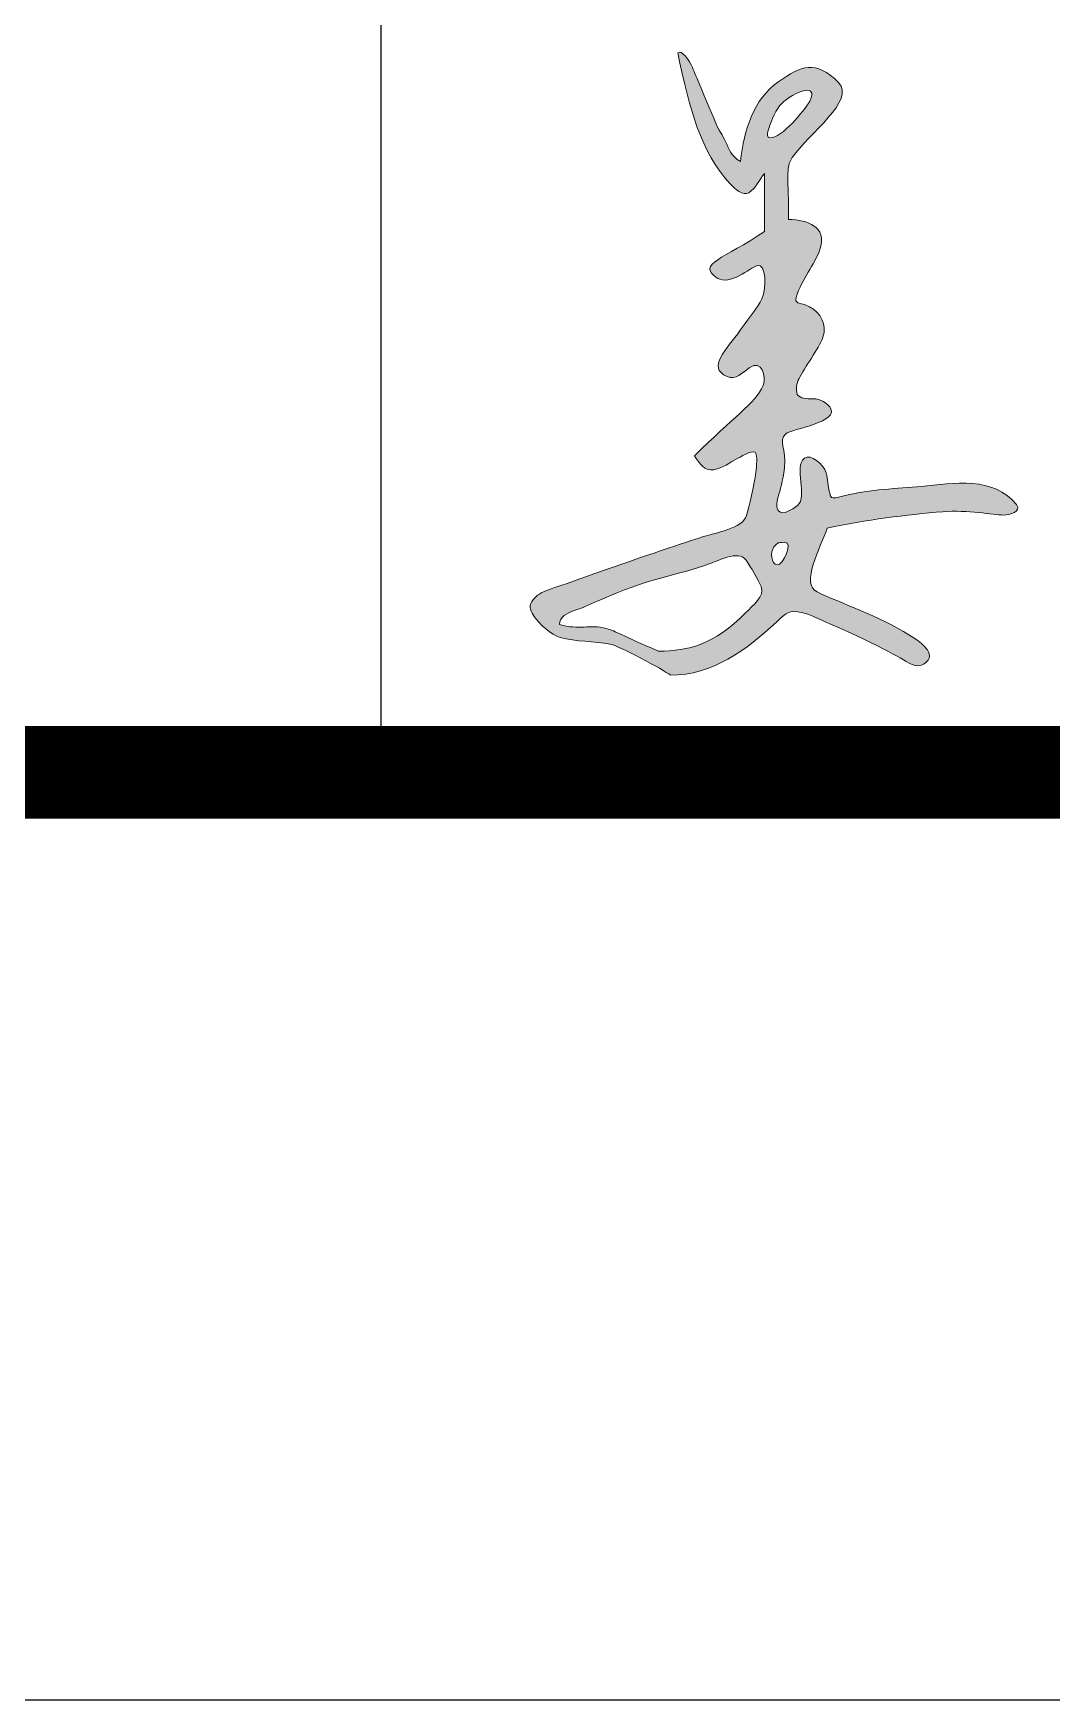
# Model space of a CAD drawing. Extents: x -129922 to 1190196, y -520662 to 139923.
# Drawn here: x 635101 to 636199, y -346984 to -345187 of the extents above; entities that cross this region are included whole.
import ezdxf
from ezdxf.enums import TextEntityAlignment as Align

# ---------------------------------------------------------------- set-up
doc = ezdxf.new("R2010")
doc.units = 0
doc.header["$LTSCALE"] = 1000
doc.header["$MEASUREMENT"] = 0
doc.linetypes.add('DASH', pattern=[0.35, 0.25, -0.1])
doc.layers.add('S-板-COLU', color=50, linetype='DASH', lineweight=20)
doc.layers.add('S-通用-TEXT', color=7, linetype='Continuous', lineweight=20)
doc.layers.add('Y-云图图框', color=7, linetype='Continuous')
doc.styles.add('_YT_Name', font='', dxfattribs={"width": 0.8})
doc.styles.add('_YT_Sign_Text', font='ros.shx', dxfattribs={"width": 0.8, "bigfont": 'hztxt.shx'})
doc.styles.get("Standard").update_dxf_attribs({"font": 'gbenor.shx', "bigfont": 'gbcbig.shx'})
doc.styles.get('_YT_Name').set_extended_font_data('SimHei')

# ---------------------------------------------------------------- blocks, each defined once
blk = doc.blocks.new('ECMCTK_A1_横_单行图名--0')
blk.add_line((655, 10), (655, 34))
at = {"color": 4}
blk.add_lwpolyline([(0, 0), (841, 0), (841, 594), (0, 594)], close=True, dxfattribs=at)
for points, const_width in [([(25, 10), (831, 10), (831, 584), (25, 584)], 1), ([(573, 10), (831, 10), (831, 50), (573, 50)], 0.45)]:
    blk.add_lwpolyline(points, close=True, dxfattribs=dict(const_width=const_width))
at = {"color": 80, "flags": 3}
for tag, height, p in [('YTHQINS', 3, (34.314, 585.5)), ('ECMCKEY', 3, (292.067, 288.229)), ('YTTQINS', 5.625, (848.027, 12.812)), ('YTBARCODE_T1', 3, (749.785, 5.948)), ('YTFRAME', 3, (652.764, 5.837))]:
    blk.add_attdef(tag, text='', height=height, dxfattribs=at).set_placement(p, align=Align.MIDDLE_CENTER)
for tag, height, style, width, p in [('工程号', 4, '_YT_Sign_Text', 0.5, (804.076, 44.123)), ('证书编号', 4, '_YT_Sign_Text', 0.8, (708.866, 43.811)), ('审查批准号', 4, '_YT_Sign_Text', 0.8, (761.064, 43.811)), ('设计单位', 6, '_YT_Name', 0.8, (623.746, 38.601)), ('建设单位', 4, '_YT_Sign_Text', 0.8, (734.96, 36.114)), ('阶段', 4, '_YT_Sign_Text', 0.8, (804.076, 35.814)), ('项目号', 4, '_YT_Sign_Text', 0.5, (822.077, 33.721)), ('项目名称', 4, '_YT_Sign_Text', 0.8, (734.96, 28.114)), ('专业', 4, '_YT_Sign_Text', 0.8, (804.076, 27.31)), ('图纸编号', 4, '_YT_Sign_Text', 0.5, (803.929, 19.362)), ('图纸名称', 4.5, '_YT_Name', 0.8, (735.389, 15.063)), ('版本号', 4, '_YT_Sign_Text', 0.8, (822.077, 13.002)), ('出图比例', 4.2, '_YT_Sign_Text', 0.8, (681.825, 11.782)), ('日期', 4, '_YT_Sign_Text', 0.5, (803.88, 12.129))]:
    blk.add_attdef(tag, text='', height=height, dxfattribs=dict(style=style, width=width)).set_placement(p, align=Align.CENTER)
at = {"style": '_YT_Sign_Text', "width": 0.8, "flags": 3}
for tag, p, height in [('{校对人}', (658.349, 26.531), 6.24), ('{审定人}', (605.87, 26.451), 6.24), ('[审定人]', (590.945, 27.808), 4.104), ('[校对人]', (642.235, 27.824), 4.104), ('{审核人}', (606.98, 18.44), 6.24), ('{设计人}', (658.48, 18.539), 6.24), ('[设计人]', (642.473, 20.211), 4.104), ('[审核人]', (591.012, 19.756), 4.104), ('{项目负责人}', (608.28, 10.719), 6.24), ('{专业负责人}', (658.579, 10.361), 6.24), ('[项目负责人]', (590.778, 12.012), 4.104), ('[专业负责人]', (642.741, 11.768), 4.104)]:
    blk.add_attdef(tag, p, '', height=height, dxfattribs=at)
at = {"color": 80, "flags": 3}
for tag, p in [('YTQRCODE', (551.036, 11.907)), ('YTBZSIT', (25, 10)), ('EXT_TK_LEFT', (25, 10))]:
    blk.add_attdef(tag, p, '', height=3, dxfattribs=at)
blk = doc.blocks.new('jg-jiangqingchun')
h = blk.add_hatch(color=256)
edge = h.paths.add_edge_path()
edge.add_spline(control_points=[(271.69, 294.48), (271.69, 273.67), (271.69, 284.08), (271.69, 263.27)], knot_values=[0, 0, 0, 0, 1, 1, 1, 1], degree=3, periodic=0)
edge.add_spline(control_points=[(271.69, 263.27), (249.99, 248.51), (234.55, 245.81), (246.25, 238.13)], knot_values=[0, 0, 0, 0, 1, 1, 1, 1], degree=3, periodic=0)
edge.add_spline(control_points=[(246.25, 238.13), (252.99, 233.71), (263.83, 243.74), (267.8, 244.87)], knot_values=[0, 0, 0, 0, 1, 1, 1, 1], degree=3, periodic=0)
edge.add_spline(control_points=[(267.8, 244.87), (272.65, 246.24), (272.92, 232.92), (270.26, 226.96)], knot_values=[0, 0, 0, 0, 1, 1, 1, 1], degree=3, periodic=0)
edge.add_spline(control_points=[(270.26, 226.96), (268, 221.9), (264.28, 218.26), (258.61, 210.03)], knot_values=[0, 0, 0, 0, 1, 1, 1, 1], degree=3, periodic=0)
edge.add_spline(control_points=[(258.61, 210.03), (251.43, 199.6), (240.15, 190.16), (251.5, 185.04)], knot_values=[0, 0, 0, 0, 1, 1, 1, 1], degree=3, periodic=0)
edge.add_spline(control_points=[(251.5, 185.04), (256.02, 183.01), (259.93, 187.22), (263.45, 189.72)], knot_values=[0, 0, 0, 0, 1, 1, 1, 1], degree=3, periodic=0)
edge.add_spline(control_points=[(263.45, 189.72), (270.4, 194.66), (272.86, 184.97), (270.89, 180.27)], knot_values=[0, 0, 0, 0, 1, 1, 1, 1], degree=3, periodic=0)
edge.add_spline(control_points=[(270.89, 180.27), (266.78, 170.51), (254.5, 162.79), (233.98, 142.34)], knot_values=[0, 0, 0, 0, 1, 1, 1, 1], degree=3, periodic=0)
edge.add_spline(control_points=[(233.98, 142.34), (236.15, 138.39), (239.63, 133.84), (244.38, 134.77)], knot_values=[0, 0, 0, 0, 1, 1, 1, 1], degree=3, periodic=0)
edge.add_spline(control_points=[(244.38, 134.77), (249.11, 135.7), (252.8, 138.64), (257.35, 140.99)], knot_values=[0, 0, 0, 0, 1, 1, 1, 1], degree=3, periodic=0)
edge.add_spline(control_points=[(257.35, 140.99), (260.36, 142.55), (266.5, 146.19), (267.1, 143.48)], knot_values=[0, 0, 0, 0, 1, 1, 1, 1], degree=3, periodic=0)
edge.add_spline(control_points=[(267.1, 143.48), (267.95, 139.63), (267.23, 135.85), (266.75, 131.91)], knot_values=[0, 0, 0, 0, 1, 1, 1, 1], degree=3, periodic=0)
edge.add_spline(control_points=[(266.75, 131.91), (266.14, 126.99), (263.52, 114.73), (261.97, 110.12)], knot_values=[0, 0, 0, 0, 1, 1, 1, 1], degree=3, periodic=0)
edge.add_spline(control_points=[(261.97, 110.12), (259.47, 102.7), (247.1, 101.67), (233.88, 97.2)], knot_values=[0, 0, 0, 0, 1, 1, 1, 1], degree=3, periodic=0)
edge.add_spline(control_points=[(233.88, 97.2), (222.9, 93.48), (197.31, 85.05), (170.09, 75.25)], knot_values=[0, 0, 0, 0, 1, 1, 1, 1], degree=3, periodic=0)
edge.add_spline(control_points=[(170.09, 75.25), (154.52, 69.64), (150.04, 69.43), (146.17, 63.73)], knot_values=[0, 0, 0, 0, 1, 1, 1, 1], degree=3, periodic=0)
edge.add_spline(control_points=[(146.17, 63.73), (144.4, 61.12), (145.85, 57.99), (147.46, 55.64)], knot_values=[0, 0, 0, 0, 1, 1, 1, 1], degree=3, periodic=0)
edge.add_spline(control_points=[(147.46, 55.64), (150.22, 51.62), (156.72, 45.76), (161.54, 44.39)], knot_values=[0, 0, 0, 0, 1, 1, 1, 1], degree=3, periodic=0)
edge.add_spline(control_points=[(161.54, 44.39), (170.07, 41.97), (180.02, 42.51), (188.45, 40.81)], knot_values=[0, 0, 0, 0, 1, 1, 1, 1], degree=3, periodic=0)
edge.add_spline(control_points=[(188.45, 40.81), (192.83, 39.93), (217.39, 27.04), (220.98, 24.01)], knot_values=[0, 0, 0, 0, 1, 1, 1, 1], degree=3, periodic=0)
edge.add_spline(control_points=[(220.98, 24.01), (243.38, 24.01), (262.25, 37.73), (278.14, 52.67)], knot_values=[0, 0, 0, 0, 1, 1, 1, 1], degree=3, periodic=0)
edge.add_spline(control_points=[(278.14, 52.67), (280.76, 55.13), (283.5, 58.18), (287.38, 58.4)], knot_values=[0, 0, 0, 0, 1, 1, 1, 1], degree=3, periodic=0)
edge.add_spline(control_points=[(287.38, 58.4), (293.16, 58.73), (302.66, 53.46), (306.91, 51.67)], knot_values=[0, 0, 0, 0, 1, 1, 1, 1], degree=3, periodic=0)
edge.add_spline(control_points=[(306.91, 51.67), (335.13, 39.76), (347.15, 31.71), (351.27, 29.78)], knot_values=[0, 0, 0, 0, 1, 1, 1, 1], degree=3, periodic=0)
edge.add_spline(control_points=[(351.27, 29.78), (355.8, 27.66), (360.81, 31.3), (360.68, 34.48)], knot_values=[0, 0, 0, 0, 1, 1, 1, 1], degree=3, periodic=0)
edge.add_spline(control_points=[(360.68, 34.48), (360.48, 39.19), (352.99, 43.61), (349.59, 45.77)], knot_values=[0, 0, 0, 0, 1, 1, 1, 1], degree=3, periodic=0)
edge.add_spline(control_points=[(349.59, 45.77), (333.77, 55.84), (312.08, 63.03), (300.05, 68.9)], knot_values=[0, 0, 0, 0, 1, 1, 1, 1], degree=3, periodic=0)
edge.add_spline(control_points=[(300.05, 68.9), (291.01, 73.31), (301.75, 92.44), (305.5, 103.33)], knot_values=[0, 0, 0, 0, 1, 1, 1, 1], degree=3, periodic=0)
edge.add_spline(control_points=[(305.5, 103.33), (326.49, 107.8), (348.13, 110.55), (367.94, 112.17)], knot_values=[0, 0, 0, 0, 1, 1, 1, 1], degree=3, periodic=0)
edge.add_spline(control_points=[(367.94, 112.17), (381.17, 113.26), (394.87, 110.44), (400.55, 110.39)], knot_values=[0, 0, 0, 0, 1, 1, 1, 1], degree=3, periodic=0)
edge.add_spline(control_points=[(400.55, 110.39), (403.93, 110.36), (410.5, 112.32), (407.58, 115.98)], knot_values=[0, 0, 0, 0, 1, 1, 1, 1], degree=3, periodic=0)
edge.add_spline(control_points=[(407.58, 115.98), (395.23, 131.45), (373.71, 127.65), (356.16, 125.81)], knot_values=[0, 0, 0, 0, 1, 1, 1, 1], degree=3, periodic=0)
edge.add_spline(control_points=[(356.16, 125.81), (343.54, 124.49), (328.58, 124.42), (315.26, 120.85)], knot_values=[0, 0, 0, 0, 1, 1, 1, 1], degree=3, periodic=0)
edge.add_spline(control_points=[(315.26, 120.85), (306.02, 118.38), (307.68, 120.07), (306.76, 122.74)], knot_values=[0, 0, 0, 0, 1, 1, 1, 1], degree=3, periodic=0)
edge.add_spline(control_points=[(306.76, 122.74), (305.63, 126.03), (306.03, 129.65), (304.96, 133.07)], knot_values=[0, 0, 0, 0, 1, 1, 1, 1], degree=3, periodic=0)
edge.add_spline(control_points=[(304.96, 133.07), (303.37, 138.14), (296.56, 143.45), (293.22, 140.99)], knot_values=[0, 0, 0, 0, 1, 1, 1, 1], degree=3, periodic=0)
edge.add_spline(control_points=[(293.22, 140.99), (287.26, 136.6), (295.2, 120.12), (289.46, 115.54)], knot_values=[0, 0, 0, 0, 1, 1, 1, 1], degree=3, periodic=0)
edge.add_spline(control_points=[(289.46, 115.54), (286.65, 113.3), (281.46, 110.09), (279.38, 112.5)], knot_values=[0, 0, 0, 0, 1, 1, 1, 1], degree=3, periodic=0)
edge.add_spline(control_points=[(279.38, 112.5), (276.26, 116.11), (280.74, 121.62), (282.44, 135.76)], knot_values=[0, 0, 0, 0, 1, 1, 1, 1], degree=3, periodic=0)
edge.add_spline(control_points=[(282.44, 135.76), (283.68, 146.05), (278.84, 150.44), (283.12, 154.18)], knot_values=[0, 0, 0, 0, 1, 1, 1, 1], degree=3, periodic=0)
edge.add_spline(control_points=[(283.12, 154.18), (286.24, 156.91), (313.09, 160.39), (306.89, 168.64)], knot_values=[0, 0, 0, 0, 1, 1, 1, 1], degree=3, periodic=0)
edge.add_spline(control_points=[(306.89, 168.64), (304.43, 171.9), (300.42, 173.33), (296.43, 173.09)], knot_values=[0, 0, 0, 0, 1, 1, 1, 1], degree=3, periodic=0)
edge.add_spline(control_points=[(296.43, 173.09), (293.61, 172.92), (289.48, 173.64), (289.06, 176.22)], knot_values=[0, 0, 0, 0, 1, 1, 1, 1], degree=3, periodic=0)
edge.add_spline(control_points=[(289.06, 176.22), (288.28, 181.03), (289.97, 183.21), (291.62, 186.26)], knot_values=[0, 0, 0, 0, 1, 1, 1, 1], degree=3, periodic=0)
edge.add_spline(control_points=[(291.62, 186.26), (295.65, 193.7), (302.97, 202.59), (303.8, 208.71)], knot_values=[0, 0, 0, 0, 1, 1, 1, 1], degree=3, periodic=0)
edge.add_spline(control_points=[(303.8, 208.71), (304.74, 215.54), (299.96, 221.54), (293.64, 223.69)], knot_values=[0, 0, 0, 0, 1, 1, 1, 1], degree=3, periodic=0)
edge.add_spline(control_points=[(293.64, 223.69), (290.54, 224.74), (287.77, 224.47), (288.73, 227.6)], knot_values=[0, 0, 0, 0, 1, 1, 1, 1], degree=3, periodic=0)
edge.add_spline(control_points=[(288.73, 227.6), (291.99, 238.22), (298.6, 244.56), (301.71, 254.04)], knot_values=[0, 0, 0, 0, 1, 1, 1, 1], degree=3, periodic=0)
edge.add_spline(control_points=[(301.71, 254.04), (305.53, 265.66), (294.86, 269.58), (284.7, 269.77)], knot_values=[0, 0, 0, 0, 1, 1, 1, 1], degree=3, periodic=0)
edge.add_spline(control_points=[(284.7, 269.77), (284.7, 292), (282.83, 297.5), (286.68, 303.12)], knot_values=[0, 0, 0, 0, 1, 1, 1, 1], degree=3, periodic=0)
edge.add_spline(control_points=[(286.68, 303.12), (295.59, 316.15), (321.13, 333.97), (311.63, 343.54)], knot_values=[0, 0, 0, 0, 1, 1, 1, 1], degree=3, periodic=0)
edge.add_spline(control_points=[(311.63, 343.54), (299.18, 356.09), (291.23, 352.43), (279.44, 344.14)], knot_values=[0, 0, 0, 0, 1, 1, 1, 1], degree=3, periodic=0)
edge.add_spline(control_points=[(279.44, 344.14), (265.47, 334.31), (260.91, 318.48), (258.69, 300.98)], knot_values=[0, 0, 0, 0, 1, 1, 1, 1], degree=3, periodic=0)
edge.add_spline(control_points=[(258.69, 300.98), (253.66, 303.87), (252.68, 307.41), (250.87, 311.34)], knot_values=[0, 0, 0, 0, 1, 1, 1, 1], degree=3, periodic=0)
edge.add_spline(control_points=[(250.87, 311.34), (248.85, 315.71), (247.59, 316.39), (244.29, 324.27)], knot_values=[0, 0, 0, 0, 1, 1, 1, 1], degree=3, periodic=0)
edge.add_spline(control_points=[(244.29, 324.27), (237.21, 341.12), (235.37, 345.71), (232.79, 351.68)], knot_values=[0, 0, 0, 0, 1, 1, 1, 1], degree=3, periodic=0)
edge.add_spline(control_points=[(232.79, 351.68), (231.25, 355.23), (226.99, 361.72), (224.88, 359.5)], knot_values=[0, 0, 0, 0, 1, 1, 1, 1], degree=3, periodic=0)
edge.add_spline(control_points=[(224.88, 359.5), (231.32, 329.24), (237.2, 306.3), (253.11, 288.92)], knot_values=[0, 0, 0, 0, 1, 1, 1, 1], degree=3, periodic=0)
edge.add_spline(control_points=[(253.11, 288.92), (255.72, 286.07), (260.06, 282.21), (263.19, 284.13)], knot_values=[0, 0, 0, 0, 1, 1, 1, 1], degree=3, periodic=0)
edge.add_spline(control_points=[(263.19, 284.13), (267.06, 286.5), (268.83, 291.16), (271.69, 294.48)], knot_values=[0, 0, 0, 0, 1, 1, 1, 1], degree=3, periodic=0)
edge = h.paths.add_edge_path(flags=16)
edge.add_spline(control_points=[(274.43, 313.73), (271.51, 313.83), (274.7, 320.78), (276.07, 324.12)], knot_values=[0, 0, 0, 0, 1, 1, 1, 1], degree=3, periodic=0)
edge.add_spline(control_points=[(276.07, 324.12), (278.39, 329.79), (280.84, 332.77), (285.01, 335.47)], knot_values=[0, 0, 0, 0, 1, 1, 1, 1], degree=3, periodic=0)
edge.add_spline(control_points=[(285.01, 335.47), (294.78, 341.8), (300.48, 340.21), (295.28, 332.16)], knot_values=[0, 0, 0, 0, 1, 1, 1, 1], degree=3, periodic=0)
edge.add_spline(control_points=[(295.28, 332.16), (292.96, 328.57), (281.34, 313.49), (274.43, 313.73)], knot_values=[0, 0, 0, 0, 1, 1, 1, 1], degree=3, periodic=0)
edge = h.paths.add_edge_path(flags=16)
edge.add_spline(control_points=[(282.38, 95.69), (287.52, 96.19), (281.88, 83.09), (278.31, 83.56)], knot_values=[0, 0, 0, 0, 1, 1, 1, 1], degree=3, periodic=0)
edge.add_spline(control_points=[(278.31, 83.56), (275.53, 83.92), (274.5, 90.54), (276.81, 93.19)], knot_values=[0, 0, 0, 0, 1, 1, 1, 1], degree=3, periodic=0)
edge.add_spline(control_points=[(276.81, 93.19), (279.25, 95.99), (278.68, 95.34), (282.38, 95.69)], knot_values=[0, 0, 0, 0, 1, 1, 1, 1], degree=3, periodic=0)
edge = h.paths.add_edge_path(flags=16)
edge.add_spline(control_points=[(238.94, 82.95), (246.26, 85.42), (257.78, 91.94), (261.74, 86.07)], knot_values=[0, 0, 0, 0, 1, 1, 1, 1], degree=3, periodic=0)
edge.add_spline(control_points=[(261.74, 86.07), (264.19, 82.45), (268.25, 75.59), (269.88, 71.82)], knot_values=[0, 0, 0, 0, 1, 1, 1, 1], degree=3, periodic=0)
edge.add_spline(control_points=[(269.88, 71.82), (272.11, 66.66), (265.41, 61.63), (261.47, 57.63)], knot_values=[0, 0, 0, 0, 1, 1, 1, 1], degree=3, periodic=0)
edge.add_spline(control_points=[(261.47, 57.63), (244.61, 40.48), (230.95, 37.07), (214.48, 37.01)], knot_values=[0, 0, 0, 0, 1, 1, 1, 1], degree=3, periodic=0)
edge.add_spline(control_points=[(214.48, 37.01), (194.94, 45.43), (191.44, 47.84), (186.47, 49.17)], knot_values=[0, 0, 0, 0, 1, 1, 1, 1], degree=3, periodic=0)
edge.add_spline(control_points=[(186.47, 49.17), (177.18, 51.65), (171.98, 48.23), (161.16, 51.32)], knot_values=[0, 0, 0, 0, 1, 1, 1, 1], degree=3, periodic=0)
edge.add_spline(control_points=[(161.16, 51.32), (161.02, 55.33), (165.38, 57.68), (169.01, 58.83)], knot_values=[0, 0, 0, 0, 1, 1, 1, 1], degree=3, periodic=0)
edge.add_spline(control_points=[(169.01, 58.83), (173.52, 60.26), (177.21, 62.11), (181.96, 64.2)], knot_values=[0, 0, 0, 0, 1, 1, 1, 1], degree=3, periodic=0)
edge.add_spline(control_points=[(181.96, 64.2), (209.45, 76.29), (223.82, 77.86), (238.94, 82.95)], knot_values=[0, 0, 0, 0, 1, 1, 1, 1], degree=3, periodic=0)
for points in [[(224.88, 359.5), (226.99, 361.72), (231.25, 355.23), (232.79, 351.68)], [(253.11, 288.92), (237.2, 306.3), (231.32, 329.24), (224.88, 359.5)], [(232.79, 351.68), (235.37, 345.71), (237.21, 341.12), (244.29, 324.27)], [(279.44, 344.14), (291.23, 352.43), (299.18, 356.09), (311.63, 343.54)], [(258.69, 300.98), (260.91, 318.48), (265.47, 334.31), (279.44, 344.14)], [(295.28, 332.16), (300.48, 340.21), (294.78, 341.8), (285.01, 335.47)], [(311.63, 343.54), (321.13, 333.97), (295.59, 316.15), (286.68, 303.12)], [(285.01, 335.47), (280.84, 332.77), (278.39, 329.79), (276.07, 324.12)], [(244.29, 324.27), (247.59, 316.39), (248.85, 315.71), (250.87, 311.34)], [(276.07, 324.12), (274.7, 320.78), (271.51, 313.83), (274.43, 313.73)], [(274.43, 313.73), (281.34, 313.49), (292.96, 328.57), (295.28, 332.16)], [(250.87, 311.34), (252.68, 307.41), (253.66, 303.87), (258.69, 300.98)], [(286.68, 303.12), (282.83, 297.5), (284.7, 292), (284.7, 269.77)], [(263.19, 284.13), (260.06, 282.21), (255.72, 286.07), (253.11, 288.92)], [(271.69, 294.48), (268.83, 291.16), (267.06, 286.5), (263.19, 284.13)], [(271.69, 263.27), (271.69, 284.08), (271.69, 273.67), (271.69, 294.48)], [(284.7, 269.77), (294.86, 269.58), (305.53, 265.66), (301.71, 254.04)], [(246.25, 238.13), (234.55, 245.81), (249.99, 248.51), (271.69, 263.27)], [(301.71, 254.04), (298.6, 244.56), (291.99, 238.22), (288.73, 227.6)], [(267.8, 244.87), (263.83, 243.74), (252.99, 233.71), (246.25, 238.13)], [(270.26, 226.96), (272.92, 232.92), (272.65, 246.24), (267.8, 244.87)], [(258.61, 210.03), (264.28, 218.26), (268, 221.9), (270.26, 226.96)], [(288.73, 227.6), (287.77, 224.47), (290.54, 224.74), (293.64, 223.69)], [(293.64, 223.69), (299.96, 221.54), (304.74, 215.54), (303.8, 208.71)], [(251.5, 185.04), (240.15, 190.16), (251.43, 199.6), (258.61, 210.03)], [(303.8, 208.71), (302.97, 202.59), (295.65, 193.7), (291.62, 186.26)], [(263.45, 189.72), (259.93, 187.22), (256.02, 183.01), (251.5, 185.04)], [(270.89, 180.27), (272.86, 184.97), (270.4, 194.66), (263.45, 189.72)], [(233.98, 142.34), (254.5, 162.79), (266.78, 170.51), (270.89, 180.27)], [(291.62, 186.26), (289.97, 183.21), (288.28, 181.03), (289.06, 176.22)], [(289.06, 176.22), (289.48, 173.64), (293.61, 172.92), (296.43, 173.09)], [(296.43, 173.09), (300.42, 173.33), (304.43, 171.9), (306.89, 168.64)], [(306.89, 168.64), (313.09, 160.39), (286.24, 156.91), (283.12, 154.18)], [(283.12, 154.18), (278.84, 150.44), (283.68, 146.05), (282.44, 135.76)], [(267.1, 143.48), (266.5, 146.19), (260.36, 142.55), (257.35, 140.99)], [(244.38, 134.77), (239.63, 133.84), (236.15, 138.39), (233.98, 142.34)], [(257.35, 140.99), (252.8, 138.64), (249.11, 135.7), (244.38, 134.77)], [(266.75, 131.91), (267.23, 135.85), (267.95, 139.63), (267.1, 143.48)], [(282.44, 135.76), (280.74, 121.62), (276.26, 116.11), (279.38, 112.5)], [(289.46, 115.54), (295.2, 120.12), (287.26, 136.6), (293.22, 140.99)], [(293.22, 140.99), (296.56, 143.45), (303.37, 138.14), (304.96, 133.07)], [(261.97, 110.12), (263.52, 114.73), (266.14, 126.99), (266.75, 131.91)], [(304.96, 133.07), (306.03, 129.65), (305.63, 126.03), (306.76, 122.74)], [(315.26, 120.85), (328.58, 124.42), (343.54, 124.49), (356.16, 125.81)], [(356.16, 125.81), (373.71, 127.65), (395.23, 131.45), (407.58, 115.98)], [(306.76, 122.74), (307.68, 120.07), (306.02, 118.38), (315.26, 120.85)], [(233.88, 97.2), (247.1, 101.67), (259.47, 102.7), (261.97, 110.12)], [(279.38, 112.5), (281.46, 110.09), (286.65, 113.3), (289.46, 115.54)], [(367.94, 112.17), (348.13, 110.55), (326.49, 107.8), (305.5, 103.33)], [(400.55, 110.39), (394.87, 110.44), (381.17, 113.26), (367.94, 112.17)], [(407.58, 115.98), (410.5, 112.32), (403.93, 110.36), (400.55, 110.39)], [(305.5, 103.33), (301.75, 92.44), (291.01, 73.31), (300.05, 68.9)], [(170.09, 75.25), (197.31, 85.05), (222.9, 93.48), (233.88, 97.2)], [(238.94, 82.95), (246.26, 85.42), (257.78, 91.94), (261.74, 86.07)], [(278.31, 83.56), (275.53, 83.92), (274.5, 90.54), (276.81, 93.19)], [(276.81, 93.19), (279.25, 95.99), (278.68, 95.34), (282.38, 95.69)], [(282.38, 95.69), (287.52, 96.19), (281.88, 83.09), (278.31, 83.56)], [(181.96, 64.2), (209.45, 76.29), (223.82, 77.86), (238.94, 82.95)], [(261.74, 86.07), (264.19, 82.45), (268.25, 75.59), (269.88, 71.82)], [(146.17, 63.73), (150.04, 69.43), (154.52, 69.64), (170.09, 75.25)], [(147.46, 55.64), (145.85, 57.99), (144.4, 61.12), (146.17, 63.73)], [(169.01, 58.83), (173.52, 60.26), (177.21, 62.11), (181.96, 64.2)], [(269.88, 71.82), (272.11, 66.66), (265.41, 61.63), (261.47, 57.63)], [(300.05, 68.9), (312.08, 63.03), (333.77, 55.84), (349.59, 45.77)], [(161.54, 44.39), (156.72, 45.76), (150.22, 51.62), (147.46, 55.64)], [(161.16, 51.32), (161.02, 55.33), (165.38, 57.68), (169.01, 58.83)], [(261.47, 57.63), (244.61, 40.48), (230.95, 37.07), (214.48, 37.01)], [(287.38, 58.4), (283.5, 58.18), (280.76, 55.13), (278.14, 52.67)], [(306.91, 51.67), (302.66, 53.46), (293.16, 58.73), (287.38, 58.4)], [(186.47, 49.17), (177.18, 51.65), (171.98, 48.23), (161.16, 51.32)], [(214.48, 37.01), (194.94, 45.43), (191.44, 47.84), (186.47, 49.17)], [(278.14, 52.67), (262.25, 37.73), (243.38, 24.01), (220.98, 24.01)], [(351.27, 29.78), (347.15, 31.71), (335.13, 39.76), (306.91, 51.67)], [(349.59, 45.77), (352.99, 43.61), (360.48, 39.19), (360.68, 34.48)], [(188.45, 40.81), (180.02, 42.51), (170.07, 41.97), (161.54, 44.39)], [(220.98, 24.01), (217.39, 27.04), (192.83, 39.93), (188.45, 40.81)], [(360.68, 34.48), (360.81, 31.3), (355.8, 27.66), (351.27, 29.78)]]:
    blk.add_open_spline(points, degree=3)
blk = doc.blocks.new('A$C105B0D0C')
at = {"layer": 'S-通用-TEXT', "xscale": 2, "yscale": 2, "zscale": 2}
blk.add_blockref('jg-jiangqingchun', (-292.3, -22, 13.8), dxfattribs=at)
blk = doc.blocks.new('sgfjhgfkjhgkjhlk')
at = {"layer": 'S-通用-TEXT'}
blk.add_blockref('A$C105B0D0C', (6115229.2, -1411296.3, -13.8), dxfattribs=at)

msp = doc.modelspace()

# ---------------------------------------------------------------- block references
at = {"layer": 'S-板-COLU'}
msp.add_blockref('sgfjhgfkjhgkjhlk', (-5479590.6, 1065390.7), dxfattribs=at)
at = {"layer": 'Y-云图图框', "xscale": 100, "yscale": 100, "zscale": 100}
msp.add_blockref('ECMCTK_A1_横_单行图名--0', (569976.1, -346984.2), dxfattribs=at)

doc.saveas('drawing.dxf')
